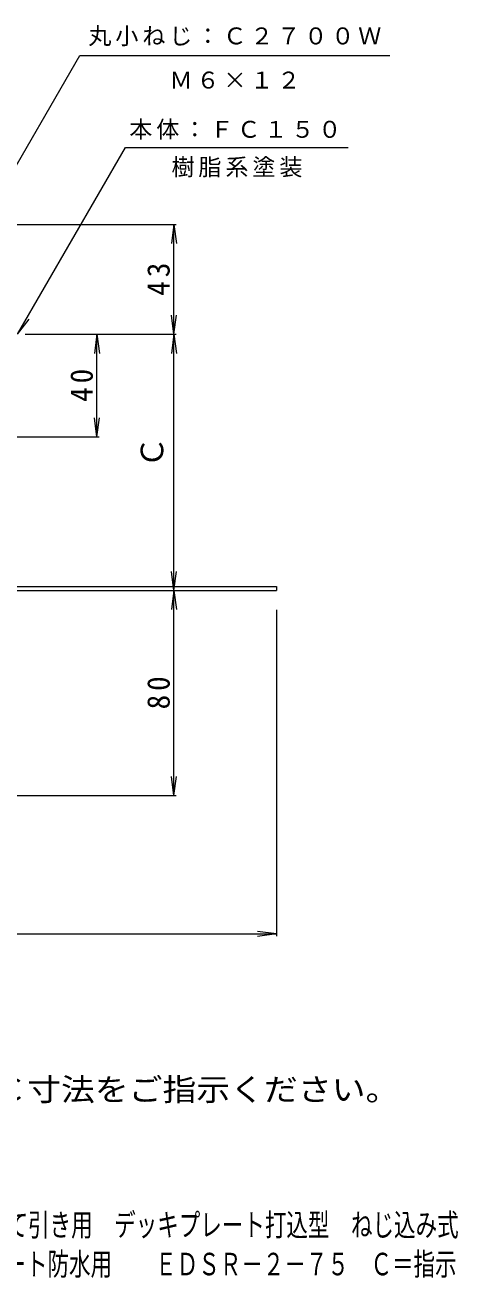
# Model space of a CAD drawing. Units: millimetres, scale not verified. Extents: x -274 to 229, y -348 to 395.
# Drawn here: x 59.8 to 228.7, y -347.8 to 141.1 of the extents above; entities that cross this region are included whole.
import ezdxf
from ezdxf.enums import TextEntityAlignment as Align

# ---------------------------------------------------------------- set-up
doc = ezdxf.new("R2010")
doc.units = ezdxf.units.MM
doc.header["$LTSCALE"] = 3
for name, color, linetype, lineweight in [('0-4_その他', 7, 'Continuous', 9), ('0-5_寸法', 7, 'Continuous', 9), ('0-A', 2, 'Continuous', 9)]:
    doc.layers.add(name, color=color, linetype=linetype, lineweight=lineweight)
doc.layers.add('F-4_F-4ﾚｲﾔ', color=6, linetype='Continuous')
doc.layers.add('F-5_F-5ﾚｲﾔ', color=2, linetype='Continuous')
doc.styles.add('ＭＳ ゴシック', font='')
doc.styles.get('ＭＳ ゴシック').set_extended_font_data('MS Gothic')

msp = doc.modelspace()

# ---------------------------------------------------------------- linework, layer by layer
at = {"layer": '0-4_その他'}
for p, q in [((-15.599, 63.333), (118.809, 63.333)), ((117.909, 63.333), (116.93, 55.898)), ((117.909, 20.477), (117.909, 63.333)), ((117.909, 63.333), (118.888, 55.898)), ((117.909, 20.477), (116.93, 27.913)), ((117.909, 20.477), (118.888, 27.913)), ((59.909, 20.477), (118.809, 20.477)), ((87.909, 20.477), (86.93, 13.041)), ((87.909, -19.523), (87.909, 20.477)), ((87.909, 20.477), (88.888, 13.041)), ((117.909, 20.477), (116.93, 13.041)), ((117.909, 20.477), (118.888, 13.041)), ((87.909, -19.523), (86.93, -12.087)), ((87.909, -19.523), (88.888, -12.087)), ((17.75, -19.523), (88.809, -19.523)), ((117.909, -79.523), (116.93, -72.087)), ((117.909, -79.523), (118.888, -72.087)), ((117.909, -79.523), (116.93, -86.959)), ((117.909, -79.523), (118.888, -86.959)), ((157.909, -87.023), (157.909, -214.423)), ((117.909, -159.523), (116.93, -152.087)), ((117.909, -159.523), (118.888, -152.087)), ((29.409, -159.523), (118.809, -159.523)), ((-242.091, -213.523), (157.909, -213.523)), ((157.909, -213.523), (150.473, -212.544)), ((157.909, -213.523), (150.473, -214.502))]:
    msp.add_line(p, q, dxfattribs=at)
msp.add_lwpolyline([(117.909, -159.523), (117.909, -79.523), (117.909, 20.477)], dxfattribs=at)
at = {"layer": '0-5_寸法'}
for p, q in [((23.274, 29.048), (81.174, 129.333)), ((81.174, 129.333), (202.162, 129.333)), ((56.909, 20.477), (61.475, 26.427))]:
    msp.add_line(p, q, dxfattribs=at)
msp.add_lwpolyline([(56.909, 20.477), (98.973, 93.333), (185.936, 93.333)], dxfattribs=at)
at = {"layer": '0-A'}
for p, q in [((15.75, -77.923), (157.909, -77.923)), ((157.909, -77.923), (157.909, -79.523)), ((17.35, -79.523), (157.909, -79.523))]:
    msp.add_line(p, q, dxfattribs=at)

# ---------------------------------------------------------------- texts
at = {"layer": '0-4_その他', "color": 2, "style": 'ＭＳ ゴシック'}
msp.add_text('Ｃ', height=8.798, rotation=90, dxfattribs=at).set_placement((116.409, -31.609), align=Align.BOTTOM_LEFT)
at = {"layer": '0-4_その他', "color": 2, "char_height": 8.798, "attachment_point": 7, "rotation": 90, "style": 'ＭＳ ゴシック'}
for s, insert in [('\\T1.27;\\W0.95;43', (116.409, 35.53)), ('\\T1.27;\\W0.95;40', (86.409, -5.898)), ('\\T1.27;\\W0.95;80', (116.409, -125.898))]:
    msp.add_mtext(s, dxfattribs=dict(at, insert=insert))
at = {"layer": '0-5_寸法', "char_height": 6.598, "attachment_point": 7, "style": 'ＭＳ ゴシック'}
for s, insert in [('\\T1.17;丸小ねじ：Ｃ２７００Ｗ', (84.534, 132.879)), ('\\T1.17;Ｍ６×１２', (116.168, 116.275)), ('\\T1.17;本体：ＦＣ１５０', (100.509, 96.44)), ('\\T1.17;樹脂系塗装', (116.954, 81.695))]:
    msp.add_mtext(s, dxfattribs=dict(at, insert=insert))
at = {"layer": 'F-4_F-4ﾚｲﾔ', "style": 'ＭＳ ゴシック', "width": 0.7}
for s, p in [('鋳鉄製ルーフドレン\u3000たて引き用\u3000デッキプレート打込型\u3000ねじ込み式', (-39.797, -334.09)), ('アスファルト・シート防水用\u3000\u3000ＥＤＳＲ－２－７５\u3000Ｃ＝指示', (-15.401, -349.38))]:
    msp.add_text(s, height=8.798, dxfattribs=at).set_placement(p, align=Align.BOTTOM_LEFT)
at = {"layer": 'F-5_F-5ﾚｲﾔ', "style": 'ＭＳ ゴシック', "width": 1.1}
msp.add_text('※ご注文の際はＣ寸法をご指示ください。', height=8.798, dxfattribs=at).set_placement((-44.942, -281.252), align=Align.BOTTOM_LEFT)

doc.saveas('drawing.dxf')
